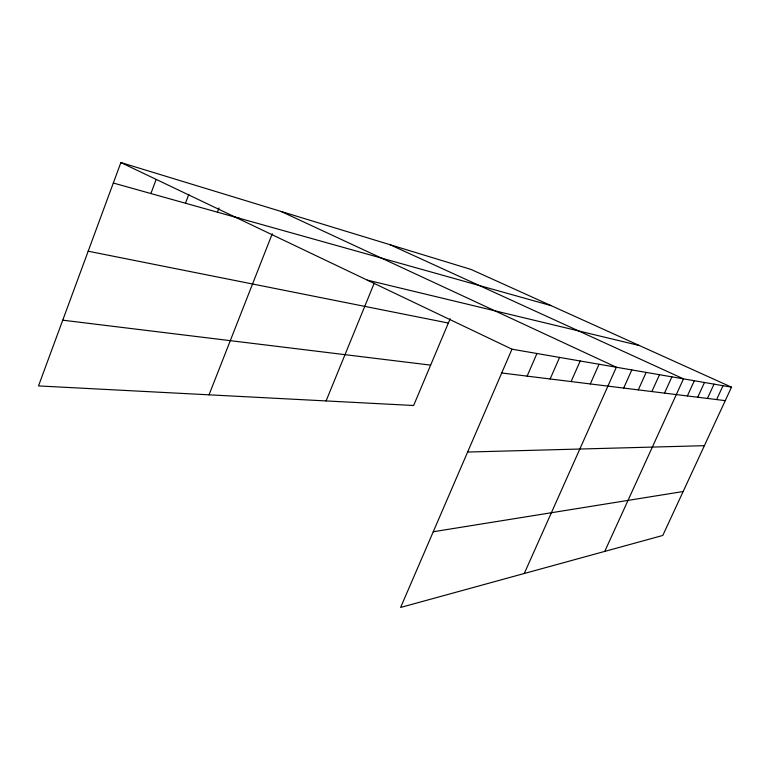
<?xml version="1.0" encoding="UTF-8"?>
<svg xmlns="http://www.w3.org/2000/svg" width="770" height="770" viewBox="0 0 770 770"><rect width="100%" height="100%" fill="white"/><g stroke="black" fill="none" stroke-linecap="round" stroke-linejoin="round"><path stroke-width="1.16" d="M731.5 387.166L511.973 349.185L400.612 607.453L662.787 535.458L731.5 387.166L470.942 269.404L120.871 162.547L38.5 385.924L413.634 405.501L450.181 318.703M150.881 193.54L156.185 179.391M185.464 203.232L188.814 194.387M217.39 212.173L219.026 207.929M209.036 394.827L272.262 233.743M326.085 400.929L374.23 283.187M527.113 376.126L536.95 353.507M550.136 378.975L559.578 357.424M571.119 381.564L580.195 360.986M590.301 383.941L599.041 364.248M524.255 573.496L616.346 367.242L281.021 211.432M623.681 388.07L631.824 369.918M638.291 389.88L646.174 372.401M651.863 391.555L659.495 374.711M664.5 393.123L671.902 376.857M604.748 551.387L683.481 378.859L389.967 244.687M687.35 395.953L694.319 380.736M697.716 397.233L704.483 382.488M707.447 398.436L714.031 384.143M716.61 399.572L723.02 385.703M433.25 531.752L683.144 491.52M467.621 452.048L704.386 445.686M62.745 320.185L430.632 365.124M501.713 372.978L725.253 400.641M88.175 251.213L448.352 323.044M367.28 280.136L639.437 345.557M235.206 217.111L551.06 305.613M113.325 183.019L240.144 218.545M120.871 162.547L511.973 349.185"/></g></svg>
